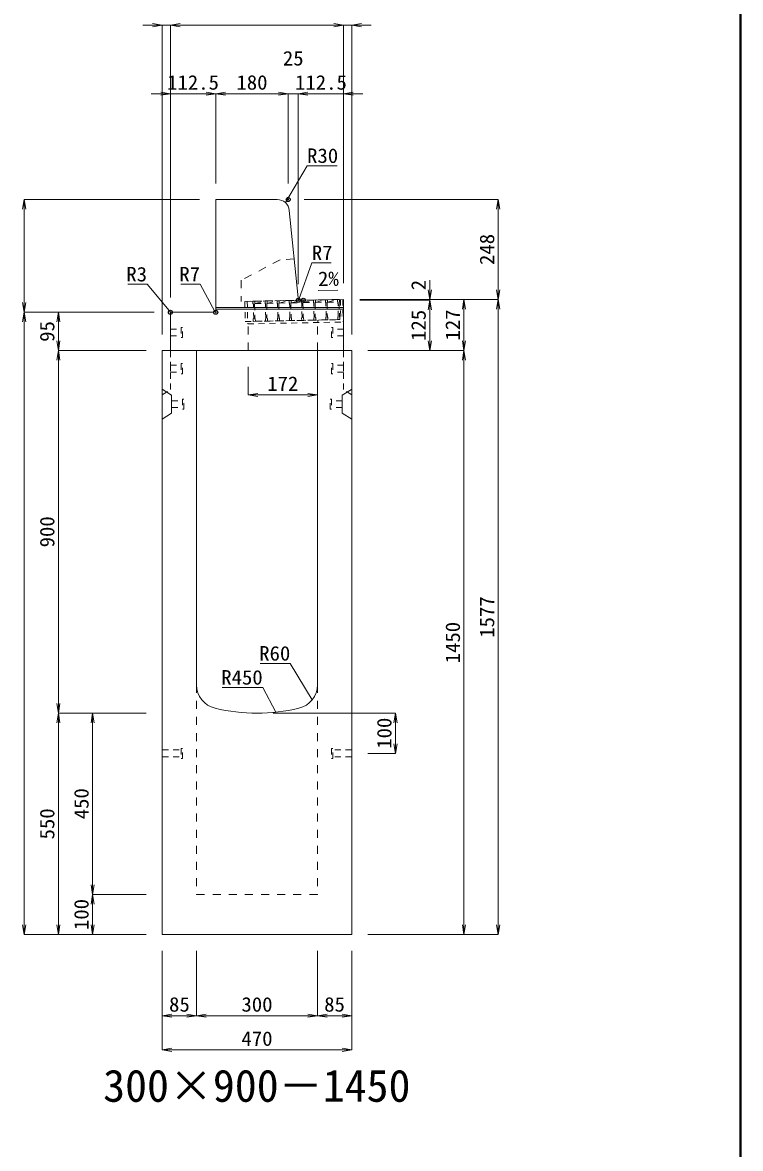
# Model space of a CAD drawing. Units: millimetres at full size; some dimension numbers follow another scale. Extents: x -18734 to 51600, y -18820 to 17820.
# Drawn here: x 22818 to 24600, y 6119 to 8914 of the extents above; entities that cross this region are included whole.
import ezdxf
from ezdxf.enums import TextEntityAlignment as Align

# ---------------------------------------------------------------- set-up
doc = ezdxf.new("R2010")
doc.units = ezdxf.units.MM
doc.header["$LTSCALE"] = 20
doc.header["$PDMODE"] = 32
doc.header["$PDSIZE"] = 10
doc.linetypes.add('USER1', pattern=[2, 1, -1])
doc.linetypes.add('USER2', pattern=[1.35, 0.75, -0.6])
for name, color, linetype, lineweight in [('インサート', 3, 'USER2', 9), ('グレーチング', 7, 'USER2', 5), ('受枠', 3, 'USER2', 9), ('図枠', 7, 'Continuous', 5), ('寸法線', 7, 'Continuous', 13), ('引出線', 4, 'Continuous', 13), ('本体', 2, 'Continuous', 13), ('目地', 132, 'Continuous', 5)]:
    doc.layers.add(name, color=color, linetype=linetype, lineweight=lineweight)
doc.layers.add('作業エリア', color=11, linetype='Continuous')
doc.layers.add('文字', color=7, linetype='Continuous')
doc.styles.add('ＭＳ 明朝', font='')
doc.styles.get('ＭＳ 明朝').set_extended_font_data('MS Mincho')

# ---------------------------------------------------------------- blocks, each defined once
blk = doc.blocks.new('open_arrow')
at = {"color": 0, "linetype": 'Continuous', "lineweight": -2}
blk.add_lwpolyline([(7.5, 1.25), (0, 0), (7.5, -1.25)], dxfattribs=at)

msp = doc.modelspace()

# ---------------------------------------------------------------- linework, layer by layer
at = {"layer": 'インサート'}
for p, q in [((23185, 8153.5), (23212, 8153.5)), ((23185, 8153.5), (23185, 8136.5)), ((23185, 8136.5), (23212, 8136.5)), ((23215, 8157.5), (23212, 8157.5)), ((23212, 8157.5), (23212, 8132.5)), ((23215, 8132.5), (23215, 8157.5)), ((23585, 8157.5), (23588, 8157.5)), ((23585, 8132.5), (23585, 8157.5)), ((23588, 8157.5), (23588, 8132.5)), ((23615, 8153.5), (23588, 8153.5)), ((23615, 8136.5), (23588, 8136.5)), ((23615, 8153.5), (23615, 8136.5)), ((23212, 8132.5), (23215, 8132.5)), ((23588, 8132.5), (23585, 8132.5)), ((23185, 8063.5), (23212, 8063.5)), ((23185, 8063.5), (23185, 8046.5)), ((23215, 8067.5), (23212, 8067.5)), ((23212, 8067.5), (23212, 8042.5)), ((23215, 8042.5), (23215, 8067.5)), ((23585, 8067.5), (23588, 8067.5)), ((23585, 8042.5), (23585, 8067.5)), ((23588, 8067.5), (23588, 8042.5)), ((23615, 8063.5), (23588, 8063.5)), ((23615, 8063.5), (23615, 8046.5)), ((23185, 8046.5), (23212, 8046.5)), ((23212, 8042.5), (23215, 8042.5)), ((23588, 8042.5), (23585, 8042.5)), ((23615, 8046.5), (23588, 8046.5)), ((23188.2, 7975.5), (23215.2, 7975.5)), ((23188.2, 7975.5), (23188.2, 7958.5)), ((23218.2, 7979.5), (23215.2, 7979.5)), ((23215.2, 7979.5), (23215.2, 7954.5)), ((23218.2, 7954.5), (23218.2, 7979.5)), ((23581.8, 7979.5), (23584.8, 7979.5)), ((23581.8, 7954.5), (23581.8, 7979.5)), ((23584.8, 7979.5), (23584.8, 7954.5)), ((23611.8, 7975.5), (23584.8, 7975.5)), ((23611.8, 7975.5), (23611.8, 7958.5)), ((23188.2, 7958.5), (23215.2, 7958.5)), ((23215.2, 7954.5), (23218.2, 7954.5)), ((23584.8, 7954.5), (23581.8, 7954.5)), ((23611.8, 7958.5), (23584.8, 7958.5)), ((23165, 7108.5), (23212, 7108.5)), ((23165, 7108.5), (23165, 7091.5)), ((23215, 7112.5), (23212, 7112.5)), ((23212, 7112.5), (23212, 7087.5)), ((23215, 7087.5), (23215, 7112.5)), ((23588, 7112.5), (23585, 7112.5)), ((23585, 7112.5), (23585, 7087.5)), ((23588, 7087.5), (23588, 7112.5)), ((23635, 7108.5), (23588, 7108.5)), ((23635, 7091.5), (23635, 7108.5)), ((23165, 7091.5), (23212, 7091.5)), ((23212, 7087.5), (23215, 7087.5)), ((23585, 7087.5), (23588, 7087.5)), ((23635, 7091.5), (23588, 7091.5))]:
    msp.add_line(p, q, dxfattribs=at)
at = {"layer": 'グレーチング'}
for p, q in [((23389.92, 8222.5), (23604.88, 8226.8)), ((23395.04, 8216.6), (23419.92, 8223.1)), ((23425.04, 8217.2), (23449.91, 8223.7)), ((23455.03, 8217.8), (23479.91, 8224.3)), ((23455.03, 8217.8), (23480.03, 8218.3)), ((23485.03, 8218.4), (23509.9, 8224.9)), ((23485.03, 8218.4), (23510.02, 8218.9)), ((23515.02, 8219), (23539.89, 8225.5)), ((23515.02, 8219), (23540.01, 8219.5)), ((23545.01, 8219.6), (23569.89, 8226.1)), ((23545.01, 8219.6), (23570.01, 8220.1)), ((23575.01, 8220.2), (23599.88, 8226.7)), ((23575.01, 8220.2), (23600, 8220.7)), ((23395.04, 8216.6), (23420.04, 8217.1)), ((23425.04, 8217.2), (23450.03, 8217.7)), ((23390.92, 8172.51), (23605.88, 8176.81))]:
    msp.add_line(p, q, dxfattribs=at)
for points in [[(23389.92, 8222.5), (23394.92, 8222.6), (23395.04, 8216.6), (23394.06, 8215.58), (23394.78, 8179.59), (23395.8, 8178.61), (23395.92, 8172.61), (23390.92, 8172.51), (23390.8, 8178.51), (23391.78, 8179.53), (23391.06, 8215.52), (23390.04, 8216.5)], [(23419.92, 8223.1), (23424.92, 8223.2), (23425.04, 8217.2), (23424.06, 8216.18), (23424.78, 8180.19), (23425.8, 8179.21), (23425.92, 8173.21), (23420.92, 8173.11), (23420.8, 8179.11), (23421.78, 8180.13), (23421.06, 8216.12), (23420.04, 8217.1)], [(23449.91, 8223.7), (23454.91, 8223.8), (23455.03, 8217.8), (23454.05, 8216.78), (23454.77, 8180.79), (23455.79, 8179.81), (23455.91, 8173.81), (23450.91, 8173.71), (23450.79, 8179.71), (23451.77, 8180.73), (23451.05, 8216.72), (23450.03, 8217.7)], [(23479.91, 8224.3), (23484.91, 8224.4), (23485.03, 8218.4), (23484.05, 8217.38), (23484.77, 8181.39), (23485.79, 8180.41), (23485.91, 8174.41), (23480.91, 8174.31), (23480.79, 8180.31), (23481.77, 8181.33), (23481.05, 8217.32), (23480.03, 8218.3)], [(23509.9, 8224.9), (23514.9, 8225), (23515.02, 8219), (23514.04, 8217.98), (23514.76, 8181.99), (23515.78, 8181.01), (23515.9, 8175.01), (23510.9, 8174.91), (23510.78, 8180.91), (23511.76, 8181.93), (23511.04, 8217.92), (23510.02, 8218.9)], [(23539.89, 8225.5), (23544.89, 8225.6), (23545.01, 8219.6), (23544.03, 8218.58), (23544.75, 8182.59), (23545.77, 8181.61), (23545.89, 8175.61), (23540.89, 8175.51), (23540.77, 8181.51), (23541.75, 8182.53), (23541.03, 8218.52), (23540.01, 8219.5)], [(23569.89, 8226.1), (23574.89, 8226.2), (23575.01, 8220.2), (23574.03, 8219.18), (23574.75, 8183.19), (23575.77, 8182.21), (23575.89, 8176.21), (23570.89, 8176.11), (23570.77, 8182.11), (23571.75, 8183.13), (23571.03, 8219.12), (23570.01, 8220.1)], [(23599.88, 8226.7), (23604.88, 8226.8), (23605, 8220.8), (23604.02, 8219.78), (23604.74, 8183.79), (23605.76, 8182.81), (23605.88, 8176.81), (23600.88, 8176.71), (23600.76, 8182.71), (23601.74, 8183.73), (23601.02, 8219.72), (23600, 8220.7)]]:
    msp.add_lwpolyline(points, close=True, dxfattribs=at)
at = {"layer": '作業エリア'}
for p in [(23477.5, 8475), (23502.5, 8225), (23515, 8225), (23185, 8195), (23297.5, 8195)]:
    msp.add_point(p, dxfattribs=at)
at = {"layer": '受枠'}
for p, q in [((23369.93, 8222.1), (23612.88, 8226.96)), ((23369.93, 8222.1), (23370.93, 8172.11)), ((23375.93, 8222.22), (23377.05, 8166.23)), ((23606.88, 8226.84), (23607.88, 8176.85)), ((23612.88, 8226.96), (23614, 8170.97)), ((23370.93, 8172.11), (23607.88, 8176.85)), ((23377.05, 8166.23), (23614, 8170.97)), ((23550.89, 8175.71), (23551.01, 8169.71))]:
    msp.add_line(p, q, dxfattribs=at)
at = {"layer": '図枠', "lineweight": 40}
msp.add_line((24600, 600), (24600, 17220), dxfattribs=at)
at = {"layer": '寸法線'}
for p, q in [((23233, 8907.69), (23117, 8907.69)), ((23165, 8140), (23165, 8907.69)), ((23185, 8907.69), (23615, 8907.69)), ((23185, 8232), (23185, 8907.69)), ((23185, 8232), (23185, 8907.69)), ((23567, 8907.69), (23683, 8907.69)), ((23615, 8267), (23615, 8907.69)), ((23615, 8267), (23615, 8907.69)), ((23635, 8140), (23635, 8907.69)), ((23137, 8737.69), (23297.5, 8737.69)), ((23185, 8232), (23185, 8737.69)), ((23297.5, 8737.69), (23477.5, 8737.69)), ((23297.5, 8515), (23297.5, 8737.69)), ((23297.5, 8515), (23297.5, 8737.69)), ((23429.5, 8737.69), (23550.5, 8737.69)), ((23477.5, 8515), (23477.5, 8737.69)), ((23477.5, 8515), (23477.5, 8737.69)), ((23502.5, 8265), (23502.5, 8737.69)), ((23502.5, 8737.69), (23663, 8737.69)), ((23502.5, 8265), (23502.5, 8737.69)), ((23615, 8267), (23615, 8737.69)), ((22822.06, 8195), (22822.06, 8475)), ((23257.5, 8475), (22822.06, 8475)), ((23517.5, 8475), (23998.78, 8475)), ((23998.78, 8227), (23998.78, 8475)), ((23828.78, 8177), (23828.78, 8275)), ((23655, 8227), (23998.78, 8227)), ((23655, 8227), (23913.78, 8227)), ((23655, 8227), (23828.78, 8227)), ((23655, 8227), (23998.78, 8227)), ((23655, 8225), (23828.78, 8225)), ((23655, 8225), (23828.78, 8225)), ((23828.78, 8100), (23828.78, 8225)), ((23913.78, 8100), (23913.78, 8227)), ((23998.78, 8227), (23998.78, 6650)), ((22822.06, 6650), (22822.06, 8195)), ((23145, 8195), (22822.06, 8195)), ((23145, 8195), (22822.06, 8195)), ((22907.06, 8100), (22907.06, 8195)), ((23145, 8195), (22907.06, 8195)), ((22907.06, 8100), (22907.06, 7200)), ((23125, 8100), (22907.06, 8100)), ((23125, 8100), (22907.06, 8100)), ((23675, 8100), (23913.78, 8100)), ((23675, 8100), (23913.78, 8100)), ((23675, 8100), (23828.78, 8100)), ((23913.78, 8100), (23913.78, 6650)), ((23378, 8060), (23378, 7989.77)), ((23378, 7989.77), (23550, 7989.77)), ((23125, 7200), (22907.06, 7200)), ((22907.06, 6650), (22907.06, 7200)), ((23125, 7200), (22907.06, 7200)), ((22992.06, 7200), (22992.06, 6750)), ((23125, 7200), (22992.06, 7200)), ((23440, 7200), (23743.78, 7200)), ((23743.78, 7200), (23743.78, 7100)), ((23675, 7100), (23743.78, 7100)), ((23125, 6750), (22992.06, 6750)), ((22992.06, 6750), (22992.06, 6650)), ((23125, 6750), (22992.06, 6750)), ((23125, 6650), (22822.06, 6650)), ((23125, 6650), (22907.06, 6650)), ((23125, 6650), (22992.06, 6650)), ((23675, 6650), (23913.78, 6650)), ((23675, 6650), (23998.78, 6650)), ((23165, 6610), (23165, 6448.84)), ((23165, 6610), (23165, 6363.84)), ((23250, 6610), (23250, 6448.84)), ((23250, 6610), (23250, 6448.84)), ((23550, 6610), (23550, 6448.84)), ((23550, 6610), (23550, 6448.84)), ((23635, 6610), (23635, 6448.84)), ((23635, 6610), (23635, 6363.84)), ((23165, 6448.84), (23250, 6448.84)), ((23250, 6448.84), (23550, 6448.84)), ((23550, 6448.84), (23635, 6448.84)), ((23165, 6363.84), (23635, 6363.84))]:
    msp.add_line(p, q, dxfattribs=at)
at = {"layer": '引出線'}
for points in [[(23470.48, 8467.24), (23524.33, 8558.64), (23599, 8558.64)], [(23504.14, 8226.81), (23536.08, 8317.58), (23584.01, 8317.58)], [(23185.88, 8194.12), (23127.15, 8264.49), (23079.43, 8264.49)], [(23295.45, 8197.05), (23258.75, 8264.49), (23210.82, 8264.49)], [(23552.12, 8249.12), (23600.83, 8250.1), (23552.08, 8249.12)], [(23537.07, 7233.32), (23482.66, 7323.21), (23407.98, 7323.21)], [(23446.44, 7202.4), (23414.22, 7263.55), (23313.21, 7263.55)]]:
    msp.add_lwpolyline(points, dxfattribs=at)
at = {"layer": '本体'}
for p, q in [((23297.5, 8475), (23297.5, 8202)), ((23297.5, 8475), (23450.35, 8475)), ((23480.2, 8447.99), (23501.87, 8231.3)), ((23515, 8225), (23508.83, 8225)), ((23615, 8227), (23515, 8225)), ((23615, 8227), (23615, 8100)), ((23185, 8192), (23185, 8100)), ((23290.5, 8195), (23188, 8195)), ((23165, 8100), (23165, 6650)), ((23165, 8100), (23250, 8100)), ((23185, 8100), (23615, 8100)), ((23250, 8100), (23250, 7270.53)), ((23550, 8100), (23635, 8100)), ((23550, 8100), (23550, 7270.53)), ((23635, 8100), (23635, 6650)), ((23165, 6650), (23635, 6650))]:
    msp.add_line(p, q, dxfattribs=at)
at = {"layer": '本体', "linetype": 'USER1'}
for p, q in [((23457.5, 8325), (23360.5, 8275)), ((23492.2, 8328), (23457.5, 8325)), ((23360.5, 8275), (23360.5, 8221.91)), ((23515, 8225), (23360.5, 8221.91)), ((23378, 8100), (23378, 8172.25)), ((23550, 8100), (23550, 8175.69))]:
    msp.add_line(p, q, dxfattribs=at)
at = {"layer": '本体', "linetype": 'USER2', "lineweight": 9}
for p, q in [((23185, 8003), (23185, 8100)), ((23615, 8003), (23615, 8100)), ((23165, 7990.5), (23185, 8003)), ((23635, 7990.5), (23615, 8003))]:
    msp.add_line(p, q, dxfattribs=at)
at = {"layer": '本体', "lineweight": 9}
for p, q in [((23165, 8004), (23188.2, 7989.5)), ((23634.58, 8003.74), (23611.8, 7989.5)), ((23188.2, 7989.5), (23188.2, 7944.5)), ((23611.8, 7989.5), (23611.8, 7944.5)), ((23188.2, 7944.5), (23165, 7930)), ((23611.8, 7944.5), (23635, 7930))]:
    msp.add_line(p, q, dxfattribs=at)
at = {"layer": '本体', "linetype": 'USER1', "lineweight": 15}
for p, q in [((23250, 7270.53), (23250, 6750)), ((23550, 7270.53), (23550, 6750)), ((23250, 6750), (23550, 6750))]:
    msp.add_line(p, q, dxfattribs=at)
at = {"layer": '本体'}
for centre, radius, start, end in [((23450.35, 8445), 30, 5.71059, 90), ((23508.83, 8232), 7, 185.71059, 270), ((23188, 8192), 3, 90, 180), ((23290.5, 8202), 7, 270, 0), ((23310, 7270.53), 60, 180, 256.65764), ((23490, 7270.53), 60, 283.34236, 0), ((23400, 7650), 450, 256.65764, 283.34236)]:
    msp.add_arc(centre, radius, start, end, dxfattribs=at)
at = {"layer": '目地'}
for p, q in [((23615, 8207), (23297.5, 8207)), ((23615, 8203), (23297.5, 8203))]:
    msp.add_line(p, q, dxfattribs=at)

# ---------------------------------------------------------------- block references
at = {"layer": '寸法線', "xscale": 3.2, "yscale": 3.2}
for p, rotation in [((23165, 8907.69), 180), ((23615, 8907.69), 180), ((23615, 8907.69), 180), ((23185, 8737.69), 180), ((23297.5, 8737.69), 180), ((23477.5, 8737.69), 180), ((23477.5, 8737.69), 180), ((22822.06, 8475), 270), ((23998.78, 8475), 270), ((23828.78, 8227), 90), ((23998.78, 8227), 90), ((22822.06, 8195), 90), ((23828.78, 8225), 270), ((23828.78, 8225), 270), ((23913.78, 8227), 270), ((23998.78, 8227), 270), ((22822.06, 8195), 270), ((22907.06, 8195), 270), ((22907.06, 8100), 90), ((23828.78, 8100), 90), ((23913.78, 8100), 90), ((22907.06, 8100), 270), ((23913.78, 8100), 270), ((23550, 7989.77), 180), ((22907.06, 7200), 90), ((22907.06, 7200), 270), ((22992.06, 7200), 270), ((23743.78, 7200), 270), ((23743.78, 7100), 90), ((22992.06, 6750), 90), ((22992.06, 6750), 270), ((22822.06, 6650), 90), ((22907.06, 6650), 90), ((22992.06, 6650), 90), ((23913.78, 6650), 90), ((23998.78, 6650), 90), ((23250, 6448.84), 180), ((23550, 6448.84), 180), ((23635, 6448.84), 180), ((23635, 6363.84), 180)]:
    msp.add_blockref('open_arrow', p, dxfattribs=dict(at, rotation=rotation))
for p in [(23185, 8907.69), (23185, 8907.69), (23635, 8907.69), (23297.5, 8737.69), (23502.5, 8737.69), (23502.5, 8737.69), (23615, 8737.69), (23378, 7989.77), (23165, 6448.84), (23250, 6448.84), (23550, 6448.84), (23165, 6363.84)]:
    msp.add_blockref('open_arrow', p, dxfattribs=at)
at = {"layer": '引出線', "xscale": 0.0533, "yscale": 0.0533}
for p, rotation in [((23470.48, 8467.24), 59.5), ((23552.12, 8249.12), 1.1), ((23504.14, 8226.81), 70.6), ((23185.88, 8194.12), 129.8), ((23295.45, 8197.05), 118.6), ((23537.07, 7233.32), 121.2), ((23446.44, 7202.4), 117.8)]:
    msp.add_blockref('open_arrow', p, dxfattribs=dict(at, rotation=rotation))

# ---------------------------------------------------------------- texts
at = {"layer": '寸法線', "style": 'ＭＳ 明朝', "width": 1.05}
for s, p in [('25', (23490, 8825.69)), ('112.5', (23241.25, 8765.69)), ('180', (23387.5, 8765.69)), ('112.5', (23558.75, 8765.69)), ('172', (23464, 8017.77)), ('85', (23207.5, 6476.84)), ('300', (23400, 6476.84)), ('85', (23592.5, 6476.84)), ('470', (23400, 6391.84))]:
    msp.add_text(s, height=36.03, dxfattribs=at).set_placement(p, align=Align.MIDDLE_CENTER)
for s, p in [('248', (23970.78, 8351)), ('2', (23800.78, 8262.59)), ('125', (23800.78, 8162.5)), ('127', (23885.78, 8163.5)), ('95', (22879.06, 8147.5)), ('900', (22879.06, 7650)), ('1577', (23970.78, 7438.5)), ('1450', (23885.78, 7375)), ('100', (23715.78, 7150)), ('450', (22964.06, 6975)), ('550', (22879.06, 6925)), ('100', (22964.06, 6700))]:
    msp.add_text(s, height=36.03, rotation=90, dxfattribs=at).set_placement(p, align=Align.MIDDLE_CENTER)
at = {"layer": '引出線', "style": 'ＭＳ 明朝', "width": 1.05}
for s, p in [('R30', (23524.33, 8601.84)), ('R7', (23536.08, 8360.78))]:
    msp.add_text(s, height=36.03, dxfattribs=at).set_placement(p, align=Align.TOP_LEFT)
for s, p in [('R3', (23127.15, 8307.69)), ('R7', (23258.75, 8307.69)), ('R60', (23482.66, 7366.41)), ('R450', (23414.22, 7306.75))]:
    msp.add_text(s, height=36.03, dxfattribs=at).set_placement(p, align=Align.TOP_RIGHT)
msp.add_text('2%', height=36.03, rotation=1.146, dxfattribs=at).set_placement((23551.15, 8296.02), align=Align.TOP_LEFT)
at = {"layer": '文字', "style": 'ＭＳ 明朝'}
msp.add_text('300×900－1450', height=80.06, dxfattribs=at).set_placement((23399.52, 6275.03), align=Align.MIDDLE_CENTER)

doc.saveas('drawing.dxf')
